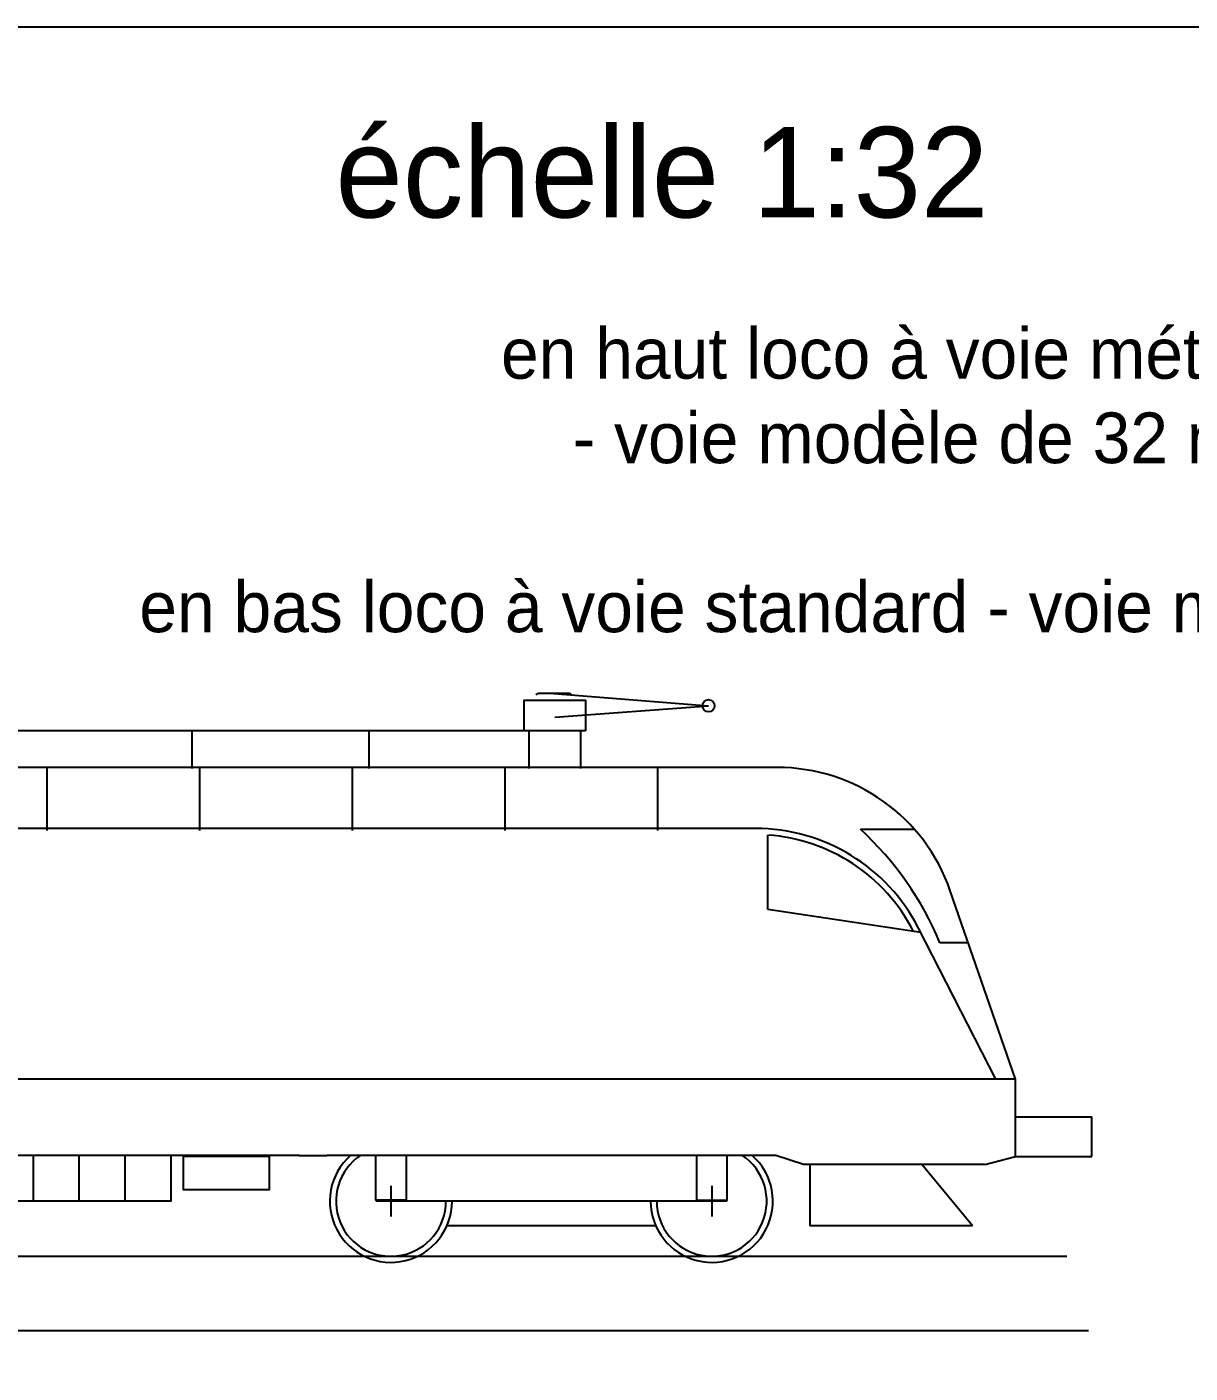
# Model space of a CAD drawing. Extents: x -9190 to 21925, y -3698 to 11555.
# Drawn here: x 19646.8 to 19968.1, y 4943.2 to 5315 of the extents above; entities that cross this region are included whole.
import ezdxf

# ---------------------------------------------------------------- set-up
doc = ezdxf.new("R2010")
doc.units = 0
doc.layers.get('0').update_dxf_attribs({"linetype": 'CONTINUOUS'})

msp = doc.modelspace()

# ---------------------------------------------------------------- linework, layer by layer
for p, q in [((19796.55, 5130.87), (19788.11, 5130.87)), ((19792.33, 5130.87), (19835.07, 5127.54)), ((19792.65, 5124.36), (19835.07, 5127.54)), ((19801.06, 5120.63), (19637.2, 5120.63)), ((19692.38, 5120.42), (19692.38, 5110.18)), ((19741.27, 5120.42), (19741.27, 5110.18)), ((19785.45, 5120.42), (19785.45, 5110.18)), ((19799.7, 5120.42), (19799.7, 5110.18)), ((19854.01, 5110.51), (19637.2, 5110.51)), ((19652.37, 5093.08), (19652.37, 5110.47)), ((19694.56, 5093.08), (19694.56, 5110.47)), ((19736.74, 5093.08), (19736.74, 5110.47)), ((19778.93, 5093.08), (19778.93, 5110.47)), ((19821.12, 5093.08), (19821.12, 5110.47)), ((19848.04, 5093.63), (19637.2, 5093.63)), ((19877.01, 5093.45), (19891.91, 5093.45)), ((19851.49, 5071.27), (19851.49, 5091.82)), ((19919.86, 5024.44), (19901.85, 5076.45)), ((19893.68, 5064.94), (19851.45, 5071.28)), ((19914.44, 5024.44), (19893.09, 5066.1)), ((19906.82, 5062.09), (19898.98, 5062.09)), ((19919.86, 5024.44), (19637.2, 5024.44)), ((19919.86, 5003.01), (19919.86, 5024.44)), ((19919.86, 5013.98), (19940.95, 5013.98)), ((19940.95, 5003.01), (19940.95, 5013.98)), ((19722.06, 5003.35), (19552.35, 5003.35)), ((19648.61, 4990.55), (19648.61, 5003.41)), ((19661.27, 4990.55), (19661.27, 5003.41)), ((19673.93, 4990.55), (19673.93, 5003.41)), ((19722.06, 5003.35), (19729.65, 5003.35)), ((19853.68, 5003.35), (19729.65, 5003.35)), ((19861.28, 5000.82), (19853.68, 5003.35)), ((19911.42, 5000.82), (19861.28, 5000.82)), ((19863.02, 5000.99), (19863.02, 4983.94)), ((19907.95, 4983.94), (19894, 5000.82)), ((19911.42, 5000.82), (19919.86, 5003.01)), ((19919.86, 5003.01), (19940.95, 5003.01)), ((19747.37, 4994.91), (19747.37, 4986.48)), ((19835.97, 4994.91), (19835.97, 4986.48)), ((19751.59, 4990.69), (19743.15, 4990.69)), ((19835.97, 4990.69), (19747.37, 4990.69)), ((19840.18, 4990.69), (19831.75, 4990.69)), ((19820.5, 4983.94), (19762.84, 4983.94)), ((19907.95, 4983.94), (19863.02, 4983.94)), ((19175, 4955), (19940, 4955))]:
    msp.add_line(p, q)
at = {"color": 5}
msp.add_line((19292.83, 4975.51), (19934.08, 4975.51), dxfattribs=at)
for points in [[(19150, 5315), (20525, 5315), (20525, 4460), (19150, 4460)], [(19801.06, 5120.63), (19784.18, 5120.63), (19784.18, 5129.07), (19801.06, 5129.07)], [(19690.07, 5003.13), (19713.69, 5003.13), (19713.69, 4993.85), (19690.07, 4993.85)]]:
    msp.add_lwpolyline(points, close=True)
for points in [[(19686.6, 5003.35), (19686.6, 4990.69), (19628.77, 4990.69)], [(19751.59, 5003.35), (19751.59, 4990.99), (19743.15, 4990.99), (19743.15, 5003.35)], [(19831.75, 5003.35), (19831.75, 4990.99), (19840.18, 4990.99), (19840.18, 5003.35)]]:
    msp.add_lwpolyline(points)
msp.add_circle((19835.07, 5127.54), 1.69)
for centre, radius, start, end in [((19788.15, 5129.88), 0.992, 92.0858, 138.3484), ((19796.51, 5129.88), 0.992, 41.6516, 87.9142), ((19854.01, 5059.88), 50.62, 19.1007, 90), ((19848.04, 5043.01), 50.62, 27.1384, 90), ((19816.98, 5028.03), 88.79, 22.5542, 47.4569), ((19848.04, 5043.01), 48.94, 27.1384, 85.9505), ((19747.37, 4990.69), 16.88, 131.4096, 0), ((19747.37, 4990.69), 15.19, 123.5573, 0), ((19835.97, 4990.69), 16.88, 180, 48.5904), ((19835.97, 4990.69), 15.19, 180, 56.4427)]:
    msp.add_arc(centre, radius, start, end)

# ---------------------------------------------------------------- texts
for s, insert, char_height, width, attachment_point in [('échelle 1:32', (19732.05, 5287.38), 25, 300.8478, 1), ('en haut loco à voie métrique\\P - voie modèle de 32 mm \\P\\Pen bas loco à voie standard - voie modèle de 45 mm', (19895.36, 5231.86), 14, 696.6362, 2)]:
    msp.add_mtext(s, dxfattribs=dict(insert=insert, char_height=char_height, width=width, attachment_point=attachment_point))

doc.saveas('drawing.dxf')
